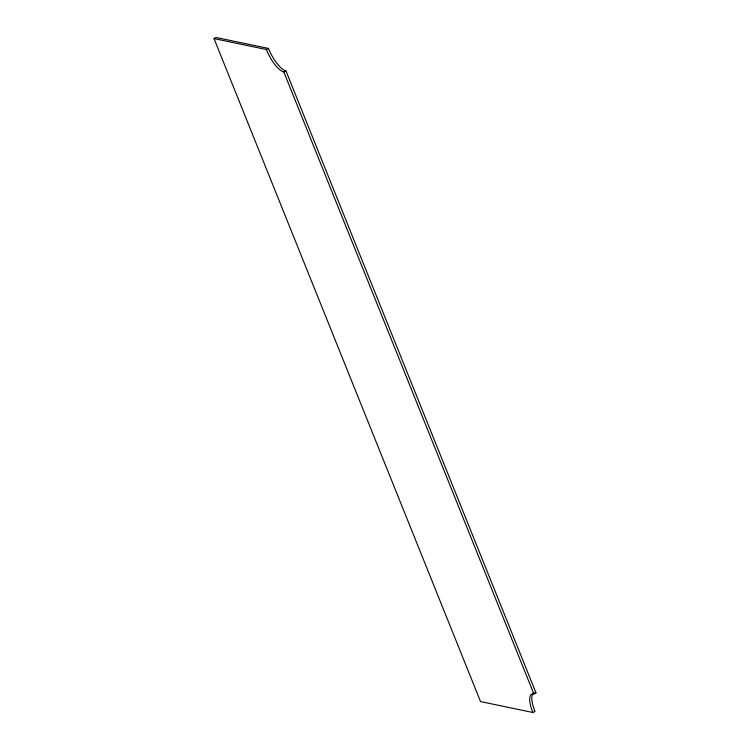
<?xml version="1.0" encoding="UTF-8"?>
<svg xmlns="http://www.w3.org/2000/svg" width="750" height="750" viewBox="0 0 750 750"><rect width="100%" height="100%" fill="white"/><g stroke="black" fill="none" stroke-linecap="round" stroke-linejoin="round"><path stroke-width="1.12" d="M214.012 38.587L216.131 37.5L268.453 48.422A22.772 7.622 62.9 0 0 285.938 70.838L535.988 692.869A22.772 7.622 62.9 0 0 534.975 711.413L532.847 712.5L480.534 701.578L214.012 38.587L266.325 49.509L268.453 48.422M266.325 49.509A22.772 7.622 62.9 0 0 283.809 71.925L285.938 70.838M532.847 712.5A22.772 7.622 62.9 0 1 533.869 693.947L535.988 692.869M283.809 71.925L533.869 693.947"/></g></svg>
